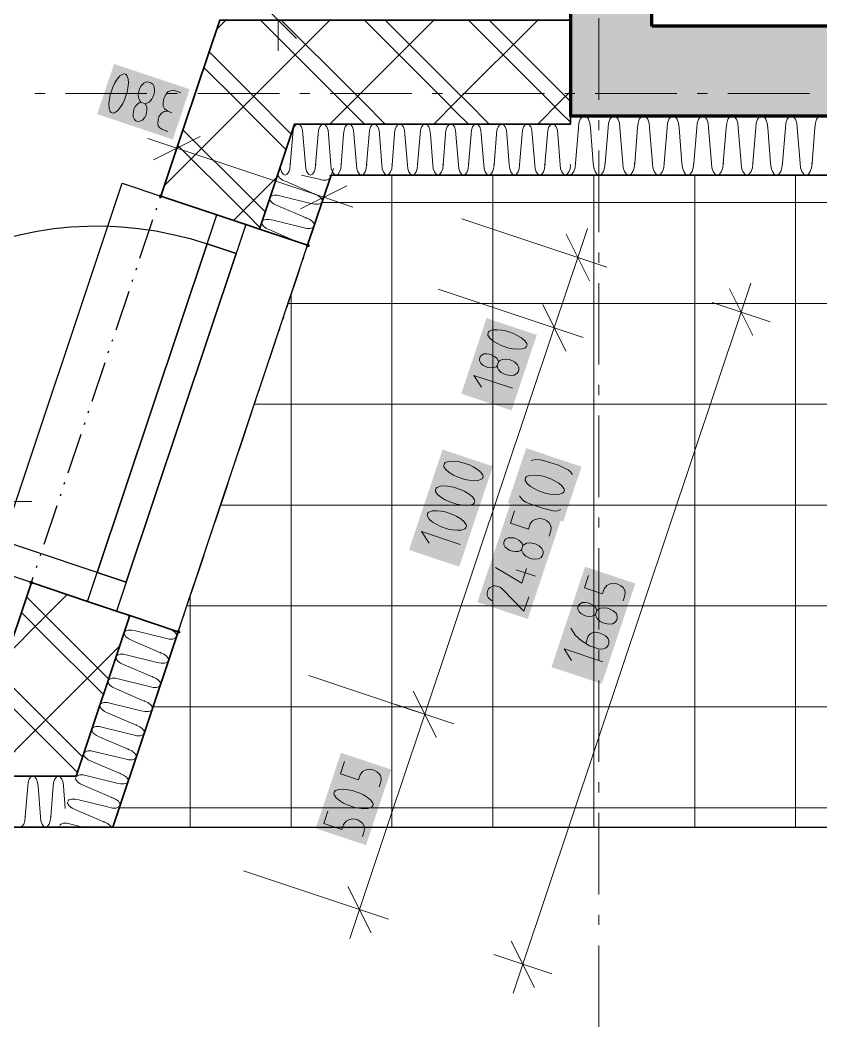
# Model space of a CAD drawing. Header units: millimetres. Extents: x 0 to 594, y 0 to 420.
# Drawn here: x 112.14 to 132.28, y 106.65 to 131.97 of the extents above; entities that cross this region are included whole.
import ezdxf

# ---------------------------------------------------------------- set-up
doc = ezdxf.new("R2010")
doc.units = ezdxf.units.MM
doc.header["$LTSCALE"] = 8
for name, color, linetype in [('PDF_Dvere', 7, 'Continuous'), ('PDF_Koty delkove', 7, 'Continuous'), ('PDF_Obecne 0.25', 7, 'Continuous'), ('PDF_Osy hlavni', 7, 'Continuous'), ('PDF_Srafy', 7, 'Continuous'), ('PDF_Steny obvodove nosne', 7, 'Continuous'), ('PDF_Steny sendvic', 7, 'Continuous'), ('PDF_Zatepleni', 7, 'Continuous')]:
    doc.layers.add(name, color=color, linetype=linetype)

msp = doc.modelspace()

# ---------------------------------------------------------------- linework, layer by layer
at = {"layer": 'PDF_Dvere', "lineweight": 25}
for points in [[(117.817, 126.827), (117.573, 126.098), (116.844, 126.342), (117.088, 127.071)], [(117.573, 126.098), (116.844, 126.342)], [(114.807, 117.836), (114.563, 117.107), (113.834, 117.351), (114.078, 118.08)], [(114.807, 117.836), (114.078, 118.08)]]:
    msp.add_lwpolyline(points, close=True, dxfattribs=at)
msp.add_lwpolyline([(114.078, 118.08), (105.817, 120.846, -0.414213), (116.844, 126.342)], format="xyb", dxfattribs=at)
for points in [[(116.844, 126.342), (114.078, 118.08), (116.844, 126.342)], [(117.573, 126.098), (114.807, 117.836), (117.573, 126.098)]]:
    msp.add_lwpolyline(points, dxfattribs=at)
at = {"layer": 'PDF_Koty delkove', "lineweight": 18}
for points in [[(119.089, 131.508), (118.167, 132.431)], [(118.628, 131.969), (118.628, 131.201)], [(116.184, 130.144), (116.003, 130.204), (115.927, 130.193), (115.858, 130.162), (115.806, 130.09), (115.771, 130.029), (115.749, 129.964), (115.735, 129.879), (115.739, 129.806), (115.775, 129.74), (115.855, 129.677)], [(115.327, 129.781), (115.331, 129.708), (115.322, 129.639), (115.3, 129.574), (115.266, 129.514), (115.218, 129.457), (115.15, 129.426), (115.106, 129.424), (115.054, 129.441), (115.02, 129.469), (114.985, 129.536), (114.981, 129.609), (114.989, 129.678), (115.011, 129.743), (115.046, 129.804), (115.093, 129.859), (115.148, 129.895), (115.179, 129.903)], [(115.284, 129.868), (115.304, 129.843), (115.327, 129.781)], [(115.859, 129.172), (115.703, 129.224), (115.656, 129.257), (115.616, 129.307), (115.605, 129.364), (115.612, 129.469), (115.634, 129.534), (115.692, 129.623), (115.766, 129.671), (115.855, 129.677), (115.958, 129.642)], [(116.327, 129.478), (116.083, 128.749), (115.839, 128.02)], [(116.083, 128.749), (115.354, 128.993)], [(116.666, 129.04), (115.499, 128.458)], [(119.776, 127.513), (116.083, 128.749)], [(120.02, 128.242), (119.776, 127.513), (119.532, 126.784)], [(120.36, 127.804), (119.192, 127.222)], [(119.776, 127.513), (120.505, 127.269)], [(126.408, 126.728), (126.164, 125.999), (123.248, 126.975)], [(126.455, 125.415), (125.873, 126.583)], [(126.893, 125.755), (126.164, 125.999), (125.435, 126.243)], [(120.674, 109.599), (121.542, 112.191), (121.707, 112.683), (122.319, 114.511), (125.572, 124.231), (126.164, 125.999)], [(130.273, 124.624), (130.517, 125.353)], [(125.572, 124.231), (122.656, 125.207)], [(129.982, 125.208), (130.564, 124.04)], [(129.544, 124.868), (130.273, 124.624), (131.002, 124.38)], [(130.273, 124.624), (124.783, 108.224)], [(125.863, 123.647), (125.281, 124.815)], [(130.273, 124.624), (130.273, 124.624)], [(126.301, 123.987), (125.572, 124.231), (124.843, 124.475)], [(124.255, 124.171), (124.133, 124.183), (124.022, 124.177), (123.94, 124.147), (123.916, 124.126), (123.898, 124.075), (123.905, 124.043), (123.953, 123.97), (124.037, 123.898), (124.142, 123.834), (124.234, 123.788), (124.428, 123.723), (124.53, 123.704), (124.652, 123.692), (124.763, 123.699), (124.845, 123.728), (124.87, 123.749), (124.888, 123.801), (124.88, 123.833), (124.832, 123.906), (124.748, 123.977), (124.643, 124.041), (124.55, 124.087)], [(124.55, 124.087), (124.356, 124.152), (124.255, 124.171)], [(124.134, 123.274), (124.109, 123.253), (124.047, 123.231), (123.974, 123.227), (123.905, 123.235), (123.84, 123.257), (123.78, 123.292), (123.724, 123.339), (123.692, 123.408), (123.69, 123.452), (123.707, 123.503), (123.736, 123.537), (123.802, 123.573), (123.875, 123.577), (123.944, 123.568), (124.009, 123.547), (124.07, 123.512), (124.125, 123.464), (124.161, 123.409), (124.169, 123.378)], [(124.523, 122.71), (123.551, 123.036), (123.74, 122.742)], [(124.993, 120.885), (125.033, 120.901), (125.112, 120.918), (125.216, 120.911), (125.351, 120.881), (125.675, 120.773), (125.833, 120.705), (125.926, 120.66), (125.982, 120.612), (126.029, 120.538)], [(122.94, 120.242), (122.817, 120.254), (122.707, 120.248), (122.625, 120.218), (122.6, 120.197), (122.583, 120.145), (122.59, 120.114), (122.638, 120.041), (122.722, 119.969), (122.827, 119.905), (122.919, 119.859), (123.113, 119.794), (123.215, 119.775), (123.337, 119.763), (123.447, 119.77), (123.53, 119.799), (123.555, 119.82), (123.572, 119.872), (123.565, 119.904), (123.517, 119.977), (123.433, 120.048), (123.328, 120.112), (123.235, 120.158)], [(123.235, 120.158), (123.04, 120.223), (122.94, 120.242)], [(111.671, 119.865), (112.44, 119.865)], [(125.734, 119.658), (125.652, 119.627), (125.579, 119.623), (125.477, 119.642), (125.31, 119.683), (124.987, 119.792), (124.861, 119.849), (124.773, 119.907), (124.721, 119.968), (124.698, 120.004)], [(124.573, 119.632), (124.469, 119.321), (124.922, 119.169), (124.965, 119.299), (125.029, 119.378), (125.095, 119.414), (125.192, 119.438), (125.261, 119.43), (125.326, 119.408), (125.387, 119.373), (125.442, 119.326), (125.478, 119.271), (125.494, 119.209), (125.484, 119.125), (125.441, 118.995)], [(123.207, 118.781), (122.235, 119.107), (122.425, 118.813)], [(124.748, 118.65), (124.723, 118.63), (124.662, 118.608), (124.589, 118.604), (124.519, 118.612), (124.454, 118.634), (124.394, 118.669), (124.338, 118.716), (124.307, 118.784), (124.304, 118.829), (124.321, 118.88), (124.35, 118.913), (124.416, 118.949), (124.49, 118.953), (124.558, 118.945), (124.623, 118.923), (124.684, 118.888), (124.74, 118.841), (124.775, 118.786), (124.783, 118.755)], [(124.878, 118.175), (124.756, 117.812), (124.096, 118.206)], [(125.103, 117.985), (124.617, 118.147)], [(126.435, 118.003), (126.331, 117.691), (126.784, 117.54), (126.827, 117.67), (126.891, 117.749), (126.957, 117.785), (127.055, 117.809), (127.123, 117.801), (127.188, 117.779), (127.249, 117.744), (127.305, 117.697), (127.34, 117.642), (127.356, 117.579), (127.346, 117.496), (127.303, 117.366)], [(126.61, 117.02), (126.585, 117), (126.523, 116.977), (126.45, 116.973), (126.381, 116.982), (126.316, 117.003), (126.256, 117.038), (126.2, 117.086), (126.168, 117.154), (126.166, 117.198), (126.183, 117.25), (126.212, 117.283), (126.278, 117.319), (126.351, 117.323), (126.42, 117.315), (126.485, 117.293), (126.546, 117.258), (126.601, 117.211), (126.637, 117.156), (126.645, 117.125)], [(126.98, 117.156), (126.915, 117.178), (126.83, 117.192), (126.736, 117.181), (126.67, 117.145), (126.645, 117.125), (126.61, 117.02), (126.618, 116.989), (126.649, 116.921), (126.717, 116.855), (126.793, 116.814), (126.858, 116.793), (126.943, 116.779), (127.038, 116.79), (127.104, 116.826), (127.138, 116.873), (127.155, 116.924)], [(127.155, 116.924), (127.156, 116.982), (127.125, 117.051), (127.056, 117.116), (126.98, 117.156)], [(126.367, 116.294), (126.427, 116.475), (126.461, 116.522), (126.507, 116.55), (126.548, 116.565), (126.604, 116.574), (126.674, 116.566), (126.803, 116.522), (126.864, 116.487), (126.904, 116.445), (126.927, 116.409), (126.947, 116.359), (126.946, 116.301), (126.929, 116.25), (126.895, 116.203), (126.849, 116.175), (126.809, 116.16), (126.751, 116.15), (126.682, 116.159), (126.455, 116.235), (126.246, 116.363), (126.11, 116.495), (125.992, 116.679)], [(126.79, 115.834), (125.818, 116.159), (126.007, 115.866)], [(122.319, 114.511), (121.978, 114.625), (119.403, 115.487)], [(122.61, 113.927), (122.028, 115.095)], [(123.048, 114.267), (122.319, 114.511), (121.59, 114.755)], [(120.299, 113.323), (120.195, 113.011), (120.648, 112.859), (120.692, 112.99), (120.755, 113.069), (120.821, 113.105), (120.919, 113.129), (120.987, 113.121), (121.053, 113.099), (121.113, 113.064), (121.169, 113.017), (121.204, 112.962), (121.22, 112.899), (121.211, 112.816), (121.167, 112.686)], [(120.682, 112.53), (120.487, 112.595), (120.387, 112.614), (120.264, 112.627), (120.154, 112.62), (120.072, 112.591), (120.047, 112.569), (120.03, 112.518), (120.037, 112.486), (120.085, 112.413), (120.169, 112.342), (120.274, 112.277), (120.366, 112.232), (120.56, 112.167), (120.662, 112.147), (120.784, 112.136), (120.894, 112.142)], [(120.894, 112.142), (120.977, 112.172), (121.002, 112.193), (121.019, 112.244), (121.012, 112.276), (120.964, 112.349), (120.88, 112.421), (120.774, 112.485), (120.682, 112.53)], [(119.882, 112.076), (119.778, 111.765), (120.231, 111.613), (120.274, 111.743), (120.338, 111.823), (120.404, 111.859), (120.502, 111.883), (120.57, 111.875), (120.635, 111.853), (120.696, 111.818), (120.752, 111.771), (120.787, 111.716), (120.803, 111.653), (120.794, 111.57), (120.75, 111.44)], [(120.43, 108.87), (120.674, 109.599), (117.758, 110.575)], [(120.965, 109.016), (120.383, 110.183)], [(121.403, 109.355), (120.674, 109.599), (119.945, 109.843)], [(124.492, 108.808), (125.074, 107.64)], [(124.054, 108.468), (124.783, 108.224), (125.512, 107.98)], [(124.783, 108.224), (124.539, 107.495)], [(124.783, 108.224), (124.783, 108.224)]]:
    msp.add_lwpolyline(points, dxfattribs=at)
for points in [[(114.47, 130.284), (114.405, 130.089), (114.386, 129.989), (114.374, 129.866), (114.38, 129.756), (114.41, 129.674), (114.431, 129.649), (114.482, 129.632), (114.514, 129.639), (114.587, 129.687), (114.659, 129.771), (114.723, 129.876), (114.769, 129.968), (114.834, 130.162), (114.853, 130.264), (114.865, 130.386), (114.858, 130.497), (114.829, 130.579), (114.808, 130.604), (114.756, 130.621), (114.724, 130.614), (114.651, 130.566), (114.58, 130.482), (114.516, 130.377)], [(115.148, 130.238), (115.126, 130.172), (115.112, 130.087), (115.123, 129.994), (115.159, 129.928), (115.179, 129.903), (115.284, 129.868), (115.315, 129.876), (115.383, 129.907), (115.449, 129.974), (115.49, 130.051), (115.511, 130.116), (115.525, 130.201), (115.514, 130.296), (115.478, 130.362), (115.431, 130.396), (115.38, 130.413), (115.322, 130.414), (115.253, 130.383), (115.188, 130.314)], [(124.504, 123.41), (124.439, 123.431), (124.354, 123.445), (124.26, 123.434), (124.194, 123.398), (124.169, 123.378), (124.134, 123.274), (124.142, 123.242), (124.173, 123.174), (124.241, 123.108), (124.317, 123.068), (124.382, 123.046), (124.467, 123.032), (124.562, 123.044), (124.628, 123.08), (124.662, 123.126), (124.679, 123.178), (124.68, 123.235), (124.649, 123.304), (124.58, 123.369)], [(123.443, 120.781), (123.249, 120.846), (123.148, 120.865), (123.026, 120.877), (122.916, 120.871), (122.833, 120.841), (122.809, 120.82), (122.792, 120.769), (122.798, 120.737), (122.846, 120.664), (122.931, 120.592), (123.035, 120.528), (123.127, 120.482), (123.322, 120.417), (123.423, 120.398), (123.546, 120.386), (123.656, 120.393), (123.738, 120.422), (123.764, 120.443), (123.781, 120.495), (123.773, 120.527), (123.725, 120.6), (123.641, 120.671), (123.536, 120.735)], [(125.488, 120.431), (125.294, 120.496), (125.193, 120.515), (125.071, 120.528), (124.961, 120.521), (124.878, 120.492), (124.854, 120.471), (124.837, 120.419), (124.843, 120.388), (124.891, 120.315), (124.975, 120.243), (125.08, 120.179), (125.172, 120.133), (125.367, 120.068), (125.468, 120.049), (125.591, 120.037), (125.701, 120.044), (125.783, 120.073), (125.809, 120.094), (125.826, 120.145), (125.818, 120.177), (125.77, 120.25), (125.686, 120.322), (125.581, 120.386)], [(123.026, 119.535), (122.832, 119.6), (122.731, 119.619), (122.609, 119.631), (122.499, 119.625), (122.416, 119.595), (122.392, 119.574), (122.375, 119.522), (122.381, 119.491), (122.429, 119.418), (122.513, 119.346), (122.618, 119.281), (122.71, 119.236), (122.904, 119.171), (123.006, 119.152), (123.129, 119.14), (123.239, 119.146), (123.321, 119.176), (123.347, 119.197), (123.364, 119.248), (123.356, 119.28), (123.308, 119.354), (123.224, 119.425), (123.119, 119.489)], [(125.118, 118.786), (125.053, 118.808), (124.968, 118.822), (124.874, 118.811), (124.808, 118.775), (124.783, 118.755), (124.748, 118.65), (124.756, 118.619), (124.787, 118.551), (124.855, 118.485), (124.931, 118.445), (124.996, 118.423), (125.081, 118.409), (125.176, 118.421), (125.242, 118.457), (125.276, 118.503), (125.293, 118.554), (125.294, 118.612), (125.263, 118.68), (125.194, 118.746)]]:
    msp.add_lwpolyline(points, close=True, dxfattribs=at)
msp.add_lwpolyline([(124.929, 117.466), (124.807, 117.103), (124.272, 117.657), (124.215, 117.705), (124.118, 117.737, 0.983237), (124.029, 117.363)], format="xyb", dxfattribs=at)
at = {"layer": 'PDF_Koty delkove', "color": 7, "lineweight": 18, "true_color": 0xffffff, "transparency": 33554559}
for points in [[(116.405, 130.232), (114.504, 130.868), (115.982, 128.968), (114.081, 129.605)], [(124.498, 122.152), (125.134, 124.053), (123.234, 122.575), (123.871, 124.476)], [(123.183, 118.223), (124.028, 120.747), (121.919, 118.646), (122.764, 121.17)], [(125.797, 119.359), (126.259, 120.739), (124.403, 119.825), (124.865, 121.205)], [(124.904, 116.908), (125.748, 119.429), (123.641, 117.331), (124.485, 119.852)], [(126.765, 115.276), (127.61, 117.8), (125.502, 115.699), (126.347, 118.223)], [(120.838, 111.219), (121.474, 113.12), (119.575, 111.641), (120.211, 113.543)]]:
    msp.add_solid(points, dxfattribs=at)
at = {"layer": 'PDF_Obecne 0.25', "lineweight": 25}
for points in [[(112.425, 117.823), (111.453, 118.148), (114.707, 127.868), (115.679, 127.543)], [(114.327, 111.675), (140.381, 111.675), (140.381, 128.074)], [(116.119, 116.586), (119.372, 126.306)]]:
    msp.add_lwpolyline(points, dxfattribs=at)
at = {"layer": 'PDF_Osy hlavni', "lineweight": 18}
for points in [[(126.697, 129.968), (126.697, 132.018)], [(112.768, 130.124), (112.512, 130.124)], [(115.33, 130.124), (113.28, 130.124)], [(116.099, 130.124), (115.843, 130.124)], [(118.662, 130.124), (116.612, 130.124)], [(119.43, 130.124), (119.174, 130.124)], [(121.993, 130.124), (119.943, 130.124)], [(122.762, 130.124), (122.505, 130.124)], [(125.324, 130.124), (123.274, 130.124)], [(126.093, 130.124), (125.837, 130.124)], [(128.655, 130.124), (126.605, 130.124)], [(129.424, 130.124), (129.168, 130.124)], [(131.987, 130.124), (129.937, 130.124)], [(126.697, 129.2), (126.697, 129.456)], [(126.697, 126.637), (126.697, 128.687)], [(126.697, 125.868), (126.697, 126.125)], [(126.697, 123.306), (126.697, 125.356)], [(126.697, 122.537), (126.697, 122.793)], [(126.697, 119.975), (126.697, 122.025)], [(126.697, 119.206), (126.697, 119.462)], [(126.697, 116.643), (126.697, 118.693)], [(126.697, 115.875), (126.697, 116.131)], [(126.697, 113.312), (126.697, 115.362)], [(126.697, 112.543), (126.697, 112.8)], [(126.697, 109.981), (126.697, 112.031)], [(126.697, 109.212), (126.697, 109.468)], [(126.697, 106.65), (126.697, 108.7)]]:
    msp.add_lwpolyline(points, dxfattribs=at)
at = {"layer": 'PDF_Srafy', "lineweight": 9}
for points in [[(139.249, 128.075), (139.249, 124.846), (134.176, 124.846), (129.103, 124.846), (124.029, 124.846), (118.956, 124.846), (118.883, 124.846)], [(136.713, 128.075), (136.713, 127.383), (131.639, 127.383), (126.566, 127.383), (121.492, 127.383), (119.732, 127.383)], [(121.492, 128.075), (121.492, 127.383), (121.492, 122.309), (121.492, 117.236), (121.492, 112.162), (121.492, 111.675)], [(124.029, 128.075), (124.029, 124.846), (124.029, 119.773), (124.029, 114.699), (124.029, 111.675)], [(126.566, 128.075), (126.566, 127.383)], [(129.103, 128.075), (129.103, 124.846)], [(131.639, 128.075), (131.639, 127.383), (131.639, 122.309)], [(136.713, 127.383), (136.713, 122.309), (131.639, 122.309), (126.566, 122.309), (121.492, 122.309), (118.034, 122.309)], [(126.566, 127.383), (126.566, 122.309), (126.566, 117.236), (126.566, 112.162), (126.566, 111.675)], [(139.249, 124.846), (139.249, 119.773), (134.176, 119.773), (129.103, 119.773), (124.029, 119.773), (118.956, 119.773), (117.185, 119.773)], [(118.956, 125.062), (118.956, 124.846), (118.956, 119.773), (118.956, 114.699), (118.956, 111.675)], [(129.103, 124.846), (129.103, 119.773), (129.103, 114.699), (129.103, 111.675)], [(131.639, 122.309), (131.639, 117.236), (131.639, 112.162), (131.639, 111.675)], [(116.419, 117.484), (116.419, 117.236), (116.419, 112.162), (116.419, 111.675)], [(140.381, 117.236), (136.713, 117.236), (131.639, 117.236), (126.566, 117.236), (121.492, 117.236), (116.419, 117.236), (116.336, 117.236)], [(140.381, 114.699), (139.249, 114.699), (134.176, 114.699), (129.103, 114.699), (124.029, 114.699), (118.956, 114.699), (115.487, 114.699)], [(140.381, 112.162), (136.713, 112.162), (131.639, 112.162), (126.566, 112.162), (121.492, 112.162), (116.419, 112.162), (114.638, 112.162)]]:
    msp.add_lwpolyline(points, dxfattribs=at)
at = {"layer": 'PDF_Steny obvodove nosne', "lineweight": 70}
for points in [[(101.38, 172.2), (101.38, 170.15), (103.173, 170.15), (109.938, 170.15), (112.398, 170.15), (125.979, 170.15), (125.979, 163.437), (125.979, 160.823), (125.979, 131.969), (125.979, 129.561), (128.029, 129.561)], [(128.029, 131.816), (128.029, 172.2), (125.979, 172.2), (103.43, 172.2)], [(143.199, 131.816), (128.081, 131.816), (128.029, 131.816)], [(128.029, 129.561), (143.199, 129.561)]]:
    msp.add_lwpolyline(points, dxfattribs=at)
at = {"layer": 'PDF_Steny obvodove nosne', "color": 9, "lineweight": 9, "true_color": 0xc0c0c0, "transparency": 33554559}
for points in [[(125.979, 172.2), (125.979, 129.561), (128.029, 172.2), (128.029, 129.561)], [(143.199, 131.816), (128.029, 131.816), (143.199, 129.561), (128.029, 129.561)]]:
    msp.add_solid(points, dxfattribs=at)
at = {"layer": 'PDF_Steny sendvic', "lineweight": 35}
for points in [[(119.042, 129.356), (125.979, 129.356), (125.979, 129.561), (125.979, 131.969), (125.928, 131.969), (117.16, 131.969), (116.285, 129.356)], [(116.285, 129.356), (115.679, 127.543)], [(118.157, 126.713), (118.613, 128.074), (119.042, 129.356)], [(125.979, 129.356), (119.042, 129.356), (118.613, 128.074)], [(118.613, 128.074), (118.157, 126.713)], [(118.157, 126.713), (119.372, 126.306), (119.964, 128.074)], [(119.964, 128.074), (125.979, 128.074)], [(118.157, 126.713), (117.817, 126.827), (117.088, 127.071), (115.679, 127.543)], [(113.552, 112.956), (110.796, 112.956), (82.161, 112.956), (82.161, 115.57), (82.161, 117.825), (82.52, 117.825), (83.289, 117.825), (84.775, 117.825)], [(112.425, 117.823), (111.671, 115.57)], [(112.425, 117.823), (113.834, 117.351), (114.563, 117.107), (114.904, 116.993)], [(110.796, 112.956), (110.865, 112.956), (113.552, 112.956), (114.904, 116.993)], [(114.904, 116.993), (113.552, 112.956)], [(114.904, 116.993), (116.119, 116.586)], [(113.123, 111.675), (113.192, 111.675), (114.474, 111.675), (116.119, 116.586)], [(80.88, 112.956), (80.88, 111.675), (113.123, 111.675)]]:
    msp.add_lwpolyline(points, dxfattribs=at)
at = {"layer": 'PDF_Steny sendvic', "lineweight": 9}
for points in [[(117.081, 131.732), (117.318, 131.969)], [(117.318, 129.356), (117.882, 129.919), (119.932, 131.969)], [(120.798, 129.356), (120.496, 129.658), (120.234, 129.919), (118.184, 131.969)], [(121.321, 129.356), (120.757, 129.919), (120.496, 130.181), (118.707, 131.969)], [(119.932, 129.356), (120.496, 129.919), (122.546, 131.969)], [(123.412, 129.356), (123.109, 129.658), (122.848, 129.919), (120.798, 131.969)], [(123.935, 129.356), (123.371, 129.919), (123.109, 130.181), (121.321, 131.969)], [(122.546, 129.356), (123.109, 129.919), (125.159, 131.969)], [(125.979, 129.402), (125.723, 129.658), (125.462, 129.919), (123.412, 131.969)], [(125.979, 129.925), (125.723, 130.181), (123.935, 131.969)], [(118.707, 129.356), (118.143, 129.919), (117.882, 130.181), (116.893, 131.17)], [(118.184, 129.356), (117.882, 129.658), (117.621, 129.919), (116.762, 130.778)], [(125.159, 129.356), (125.723, 129.919), (125.979, 130.176)], [(115.766, 127.803), (117.318, 129.356)], [(117.882, 127.567), (116.237, 129.212)], [(118.827, 128.713), (118.184, 129.356)], [(118.958, 129.105), (118.707, 129.356)], [(119.111, 129.356), (119.076, 129.337), (119.034, 129.282), (119.006, 129.198), (118.996, 129.099)], [(119.254, 129.099), (119.244, 129.198), (119.216, 129.282), (119.174, 129.337), (119.138, 129.356)], [(119.752, 129.356), (119.716, 129.337), (119.674, 129.282), (119.646, 129.198), (119.637, 129.099)], [(119.894, 129.099), (119.884, 129.198), (119.856, 129.282), (119.815, 129.337), (119.779, 129.356)], [(120.393, 129.356), (120.357, 129.337), (120.315, 129.282), (120.287, 129.198), (120.277, 129.099)], [(120.535, 129.099), (120.525, 129.198), (120.497, 129.282), (120.455, 129.337), (120.419, 129.356)], [(121.033, 129.356), (120.997, 129.337), (120.956, 129.282), (120.928, 129.198), (120.918, 129.099)], [(121.175, 129.099), (121.166, 129.198), (121.138, 129.282), (121.096, 129.337), (121.06, 129.356)], [(121.674, 129.356), (121.638, 129.337), (121.596, 129.282), (121.568, 129.198), (121.559, 129.099)], [(121.816, 129.099), (121.806, 129.198), (121.778, 129.282), (121.737, 129.337), (121.701, 129.356)], [(122.314, 129.356), (122.279, 129.337), (122.237, 129.282), (122.209, 129.198), (122.199, 129.099)], [(122.457, 129.099), (122.447, 129.198), (122.419, 129.282), (122.377, 129.337), (122.341, 129.356)], [(122.955, 129.356), (122.919, 129.337), (122.877, 129.282), (122.85, 129.198), (122.84, 129.099)], [(123.097, 129.099), (123.087, 129.198), (123.06, 129.282), (123.018, 129.337), (122.982, 129.356)], [(123.596, 129.356), (123.56, 129.337), (123.518, 129.282), (123.49, 129.198), (123.48, 129.099)], [(123.738, 129.099), (123.728, 129.198), (123.7, 129.282), (123.658, 129.337), (123.623, 129.356)], [(124.236, 129.356), (124.201, 129.337), (124.159, 129.282), (124.131, 129.198), (124.121, 129.099)], [(124.379, 129.099), (124.369, 129.198), (124.341, 129.282), (124.299, 129.337), (124.263, 129.356)], [(124.877, 129.356), (124.841, 129.337), (124.799, 129.282), (124.771, 129.198), (124.762, 129.099)], [(125.019, 129.099), (125.009, 129.198), (124.981, 129.282), (124.94, 129.337), (124.904, 129.356)], [(125.518, 129.356), (125.482, 129.337), (125.44, 129.282), (125.412, 129.198), (125.402, 129.099)], [(125.723, 128.331), (125.66, 129.099), (125.65, 129.198), (125.622, 129.282), (125.58, 129.337), (125.544, 129.356)], [(118.996, 129.099), (118.933, 128.331)], [(118.996, 129.099), (118.996, 129.099)], [(119.317, 128.331), (119.254, 129.099)], [(119.637, 129.099), (119.573, 128.331)], [(119.637, 129.099), (119.637, 129.099)], [(119.958, 128.331), (119.894, 129.099)], [(120.277, 129.099), (120.214, 128.331)], [(120.277, 129.099), (120.277, 129.099)], [(120.598, 128.331), (120.535, 129.099)], [(120.918, 129.099), (120.854, 128.331)], [(120.918, 129.099), (120.918, 129.099)], [(121.239, 128.331), (121.175, 129.099)], [(121.559, 129.099), (121.495, 128.331)], [(121.559, 129.099), (121.559, 129.099)], [(121.879, 128.331), (121.816, 129.099)], [(122.199, 129.099), (122.136, 128.331)], [(122.199, 129.099), (122.199, 129.099)], [(122.52, 128.331), (122.457, 129.099)], [(122.84, 129.099), (122.776, 128.331)], [(122.84, 129.099), (122.84, 129.099)], [(123.161, 128.331), (123.097, 129.099)], [(123.48, 129.099), (123.417, 128.331)], [(123.48, 129.099), (123.48, 129.099)], [(123.801, 128.331), (123.738, 129.099)], [(124.121, 129.099), (124.058, 128.331), (124.048, 128.233), (124.02, 128.15), (123.978, 128.094), (123.929, 128.074)], [(124.121, 129.099), (124.121, 129.099)], [(124.442, 128.331), (124.379, 129.099)], [(124.762, 129.099), (124.698, 128.331), (124.688, 128.233), (124.661, 128.15), (124.619, 128.094), (124.57, 128.074)], [(124.762, 129.099), (124.762, 129.099)], [(125.083, 128.331), (125.019, 129.099)], [(125.402, 129.099), (125.339, 128.331), (125.329, 128.233), (125.301, 128.15), (125.26, 128.094), (125.211, 128.074)], [(125.402, 129.099), (125.402, 129.099)], [(117.621, 127.306), (116.106, 128.82)], [(118.681, 128.279), (118.686, 128.233), (118.714, 128.15), (118.755, 128.094), (118.804, 128.074)], [(118.804, 128.074), (118.854, 128.094), (118.895, 128.15), (118.923, 128.233), (118.933, 128.331)], [(119.317, 128.331), (119.327, 128.233), (119.355, 128.15), (119.396, 128.094), (119.445, 128.074)], [(119.445, 128.074), (119.494, 128.094), (119.536, 128.15), (119.563, 128.233), (119.573, 128.331)], [(119.958, 128.331), (119.967, 128.233), (119.995, 128.15), (120.037, 128.094), (120.086, 128.074)], [(120.086, 128.074), (120.135, 128.094), (120.176, 128.15), (120.204, 128.233), (120.214, 128.331)], [(120.598, 128.331), (120.608, 128.233), (120.636, 128.15), (120.677, 128.094), (120.726, 128.074)], [(120.726, 128.074), (120.775, 128.094), (120.817, 128.15), (120.845, 128.233), (120.854, 128.331)], [(121.239, 128.331), (121.249, 128.233), (121.276, 128.15), (121.318, 128.094), (121.367, 128.074)], [(121.367, 128.074), (121.416, 128.094), (121.458, 128.15), (121.485, 128.233), (121.495, 128.331)], [(121.879, 128.331), (121.889, 128.233), (121.917, 128.15), (121.959, 128.094), (122.008, 128.074)], [(122.008, 128.074), (122.057, 128.094), (122.098, 128.15), (122.126, 128.233), (122.136, 128.331)], [(122.52, 128.331), (122.53, 128.233), (122.558, 128.15), (122.599, 128.094), (122.648, 128.074)], [(122.648, 128.074), (122.697, 128.094), (122.739, 128.15), (122.767, 128.233), (122.776, 128.331)], [(123.161, 128.331), (123.17, 128.233), (123.198, 128.15), (123.24, 128.094), (123.289, 128.074)], [(123.338, 128.094), (123.379, 128.15), (123.407, 128.233), (123.417, 128.331)], [(123.801, 128.331), (123.811, 128.233), (123.839, 128.15), (123.88, 128.094), (123.929, 128.074)], [(124.442, 128.331), (124.452, 128.233), (124.479, 128.15), (124.521, 128.094), (124.57, 128.074)], [(125.083, 128.331), (125.092, 128.233), (125.12, 128.15), (125.162, 128.094), (125.211, 128.074)], [(125.723, 128.331), (125.733, 128.233), (125.761, 128.15), (125.802, 128.094), (125.851, 128.074)], [(125.851, 128.074), (125.9, 128.094), (125.942, 128.15), (125.97, 128.233), (125.979, 128.331)], [(117.507, 126.931), (117.882, 127.306), (118.594, 128.018)], [(118.625, 128.074), (118.627, 128.057), (118.667, 128), (118.737, 127.947), (118.828, 127.907)], [(118.828, 127.907), (119.536, 127.602), (119.626, 127.562), (119.696, 127.509), (119.736, 127.452), (119.739, 127.401)], [(118.828, 127.907), (118.828, 127.907)], [(119.658, 127.967), (119.22, 128.074)], [(119.658, 127.967), (119.755, 127.945), (119.842, 127.945), (119.908, 127.967), (119.941, 128.006)], [(119.942, 128.009), (119.939, 128.06), (119.929, 128.074)], [(123.289, 128.074), (123.338, 128.094)], [(118.523, 127.805), (118.524, 127.806)], [(118.524, 127.806), (118.524, 127.808)], [(118.143, 127.306), (117.882, 127.567)], [(118.418, 127.49), (118.424, 127.45), (118.463, 127.393), (118.534, 127.34), (118.624, 127.299)], [(118.706, 127.543), (118.609, 127.565), (118.521, 127.565), (118.455, 127.543), (118.426, 127.515)], [(119.455, 127.359), (118.706, 127.543)], [(119.455, 127.359), (119.551, 127.337), (119.639, 127.337), (119.705, 127.359), (119.738, 127.398)], [(117.882, 127.044), (117.621, 127.306)], [(118.302, 127.147), (118.143, 127.306)], [(118.319, 127.198), (118.32, 127.199)], [(118.32, 127.199), (118.32, 127.2)], [(118.624, 127.299), (119.333, 126.995), (119.423, 126.955), (119.493, 126.902), (119.532, 126.845), (119.535, 126.794)], [(118.624, 127.299), (118.624, 127.299)], [(118.171, 126.755), (117.882, 127.044)], [(118.215, 126.882), (118.22, 126.843), (118.26, 126.785), (118.33, 126.732), (118.421, 126.692)], [(118.503, 126.936), (118.406, 126.958), (118.318, 126.958), (118.252, 126.936), (118.223, 126.908)], [(119.252, 126.752), (118.503, 126.936)], [(118.421, 126.692), (119.129, 126.388)], [(118.421, 126.692), (118.421, 126.692)], [(119.252, 126.752), (119.348, 126.73), (119.435, 126.73), (119.501, 126.752), (119.534, 126.791)], [(111.821, 116.017), (112.655, 116.851), (113.325, 117.521)], [(112.916, 116.851), (112.655, 117.112), (112.304, 117.462)], [(112.393, 116.851), (112.173, 117.071)], [(114.894, 116.964), (114.845, 117.013)], [(112.655, 116.589), (112.393, 116.851)], [(114.369, 115.397), (112.916, 116.851)], [(114.238, 115.006), (112.655, 116.589)], [(114.757, 116.555), (114.763, 116.515), (114.803, 116.458), (114.873, 116.405), (114.963, 116.364)], [(115.045, 116.609), (114.949, 116.631), (114.861, 116.631), (114.794, 116.609), (114.766, 116.581)], [(115.794, 116.425), (115.045, 116.609)], [(115.875, 116.668), (115.876, 116.668)], [(116.075, 116.518), (116.036, 116.575), (115.966, 116.627), (115.876, 116.668)], [(116.078, 116.465), (116.075, 116.518)], [(111.373, 112.956), (112.655, 114.237), (114.649, 116.231)], [(114.963, 116.364), (115.672, 116.06)], [(114.963, 116.364), (114.963, 116.364)], [(115.794, 116.425), (115.89, 116.403), (115.978, 116.403), (116.044, 116.425), (116.078, 116.465)], [(114.842, 116.001), (114.745, 116.023), (114.657, 116.023), (114.591, 116.001), (114.562, 115.973)], [(115.591, 115.817), (114.842, 116.001)], [(115.875, 115.857), (115.872, 115.91), (115.832, 115.967), (115.762, 116.02), (115.672, 116.06)], [(114.554, 115.948), (114.56, 115.908), (114.599, 115.851), (114.67, 115.798), (114.76, 115.757)], [(114.76, 115.757), (115.469, 115.453)], [(114.76, 115.757), (114.76, 115.757)], [(115.591, 115.817), (115.687, 115.795), (115.775, 115.795), (115.84, 115.817), (115.875, 115.857)], [(112.916, 114.237), (112.655, 114.498), (111.649, 115.504)], [(114.35, 115.34), (114.356, 115.3), (114.396, 115.243), (114.466, 115.19), (114.557, 115.15)], [(114.638, 115.394), (114.542, 115.416), (114.454, 115.416), (114.388, 115.394), (114.359, 115.366)], [(115.387, 115.21), (114.638, 115.394)], [(115.387, 115.21), (115.484, 115.188), (115.571, 115.188), (115.637, 115.21), (115.671, 115.25)], [(115.671, 115.25), (115.668, 115.303), (115.629, 115.36), (115.559, 115.412), (115.469, 115.453)], [(112.393, 114.237), (111.518, 115.112)], [(114.557, 115.15), (115.265, 114.845)], [(114.557, 115.15), (114.557, 115.15)], [(114.147, 114.733), (114.153, 114.693), (114.193, 114.636), (114.263, 114.583), (114.353, 114.542)], [(114.435, 114.786), (114.338, 114.808), (114.25, 114.808), (114.184, 114.786), (114.156, 114.758), (114.156, 114.758)], [(115.184, 114.602), (114.435, 114.786)], [(115.468, 114.642), (115.465, 114.695), (115.425, 114.752), (115.355, 114.805), (115.265, 114.845)], [(114.353, 114.542), (115.062, 114.238)], [(114.353, 114.542), (114.353, 114.542)], [(115.184, 114.602), (115.28, 114.58), (115.368, 114.58), (115.434, 114.602), (115.468, 114.642)], [(112.655, 113.976), (112.393, 114.237)], [(113.714, 113.439), (112.916, 114.237)], [(114.232, 114.179), (114.135, 114.201), (114.047, 114.201), (113.981, 114.179), (113.952, 114.151)], [(115.264, 114.035), (115.261, 114.088), (115.222, 114.145), (115.152, 114.197), (115.062, 114.238)], [(115.362, 114.326), (115.362, 114.326)], [(115.371, 114.351), (115.371, 114.351)], [(113.583, 113.047), (112.655, 113.976)], [(113.944, 114.125), (113.95, 114.085), (113.989, 114.028), (114.06, 113.975), (114.15, 113.935)], [(114.981, 113.995), (114.232, 114.179)], [(114.981, 113.995), (115.077, 113.973), (115.164, 113.973), (115.23, 113.995), (115.264, 114.035)], [(114.15, 113.935), (114.859, 113.63)], [(114.15, 113.935), (114.15, 113.935)], [(115.159, 113.718), (115.159, 113.718)], [(115.167, 113.744), (115.167, 113.744)], [(113.74, 113.518), (113.746, 113.478), (113.786, 113.421), (113.856, 113.368), (113.947, 113.327)], [(114.028, 113.571), (113.932, 113.593), (113.844, 113.593), (113.777, 113.571), (113.749, 113.543)], [(114.777, 113.387), (114.028, 113.571)], [(115.061, 113.428), (115.058, 113.48), (115.019, 113.537), (114.949, 113.59), (114.859, 113.63)], [(113.947, 113.327), (114.655, 113.023)], [(113.947, 113.327), (113.947, 113.327)], [(114.777, 113.387), (114.873, 113.365), (114.961, 113.365), (115.027, 113.387), (115.061, 113.428)], [(112.45, 112.956), (112.414, 112.938), (112.372, 112.882), (112.344, 112.798), (112.334, 112.7)], [(112.592, 112.7), (112.582, 112.798), (112.554, 112.882), (112.512, 112.938), (112.477, 112.956)], [(113.09, 112.956), (113.055, 112.938), (113.013, 112.882), (112.985, 112.798), (112.975, 112.7)], [(113.233, 112.7), (113.223, 112.798), (113.195, 112.882), (113.153, 112.938), (113.117, 112.956)], [(113.825, 112.964), (113.728, 112.986), (113.64, 112.986), (113.574, 112.964), (113.546, 112.936)], [(114.574, 112.78), (113.825, 112.964)], [(114.858, 112.82), (114.855, 112.873), (114.815, 112.93), (114.745, 112.983), (114.655, 113.023)], [(114.955, 113.111), (114.955, 113.111)], [(114.964, 113.137), (114.964, 113.136)], [(112.334, 112.7), (112.271, 111.931)], [(112.334, 112.7), (112.334, 112.7)], [(112.655, 111.931), (112.592, 112.7)], [(112.975, 112.7), (112.912, 111.931)], [(112.975, 112.7), (112.975, 112.7)], [(113.279, 112.139), (113.233, 112.7)], [(113.537, 112.91), (113.543, 112.871), (113.582, 112.813), (113.653, 112.76), (113.743, 112.72)], [(113.743, 112.72), (114.452, 112.415)], [(113.743, 112.72), (113.743, 112.72)], [(114.574, 112.78), (114.67, 112.758), (114.758, 112.758), (114.824, 112.78), (114.858, 112.82)], [(114.752, 112.503), (114.752, 112.503)], [(114.761, 112.529), (114.76, 112.529)], [(113.334, 112.302), (113.339, 112.263), (113.379, 112.206), (113.449, 112.153), (113.54, 112.112)], [(113.622, 112.356), (113.525, 112.378), (113.437, 112.378), (113.371, 112.356), (113.342, 112.329)], [(114.371, 112.172), (113.622, 112.356)], [(114.371, 112.172), (114.467, 112.151), (114.554, 112.15), (114.62, 112.172), (114.654, 112.213)], [(114.654, 112.213), (114.651, 112.265), (114.612, 112.322), (114.542, 112.375), (114.452, 112.415)], [(112.143, 111.675), (112.192, 111.694), (112.233, 111.75), (112.261, 111.833), (112.271, 111.931)], [(112.655, 111.931), (112.665, 111.833), (112.693, 111.75), (112.734, 111.694), (112.784, 111.675)], [(112.784, 111.675), (112.833, 111.694), (112.874, 111.75), (112.902, 111.833), (112.912, 111.931)], [(113.54, 112.112), (114.249, 111.808)], [(113.54, 112.112), (113.54, 112.112)], [(114.557, 111.922), (114.557, 111.922)], [(113.13, 111.695), (113.133, 111.675)], [(113.418, 111.749), (113.322, 111.771), (113.233, 111.771), (113.167, 111.749), (113.139, 111.721)], [(113.721, 111.675), (113.418, 111.749)], [(114.436, 111.675), (114.408, 111.715), (114.338, 111.768), (114.249, 111.808)], [(114.548, 111.896), (114.548, 111.896)]]:
    msp.add_lwpolyline(points, dxfattribs=at)
at = {"layer": 'PDF_Steny sendvic', "lineweight": 25}
for points in [[(115.661, 127.489), (115.677, 127.538)], [(115.563, 127.197), (115.579, 127.246)], [(115.156, 125.982), (115.482, 126.954)], [(119.354, 126.253), (119.37, 126.301)], [(119.257, 125.961), (119.273, 126.01)], [(115.059, 125.691), (115.075, 125.739)], [(118.85, 124.746), (119.175, 125.718)], [(114.961, 125.399), (114.977, 125.448)], [(114.554, 124.184), (114.88, 125.156)], [(118.752, 124.454), (118.769, 124.503)], [(118.655, 124.163), (118.671, 124.211)], [(114.457, 123.893), (114.473, 123.941)], [(118.248, 122.948), (118.573, 123.92)], [(114.359, 123.601), (114.376, 123.65)], [(113.953, 122.386), (114.278, 123.358)], [(118.15, 122.656), (118.167, 122.705)], [(118.053, 122.365), (118.069, 122.413)], [(113.855, 122.094), (113.871, 122.143)], [(117.646, 121.15), (117.971, 122.122)], [(113.757, 121.803), (113.774, 121.851)], [(113.351, 120.588), (113.676, 121.56)], [(117.548, 120.858), (117.565, 120.907)], [(117.451, 120.567), (117.467, 120.615)], [(113.253, 120.296), (113.269, 120.345)], [(117.044, 119.352), (117.37, 120.324)], [(113.155, 120.005), (113.172, 120.053)], [(112.749, 118.79), (113.074, 119.762)], [(116.947, 119.06), (116.963, 119.109)], [(116.849, 118.768), (116.865, 118.817)], [(112.651, 118.498), (112.667, 118.547)], [(116.442, 117.553), (116.768, 118.525)], [(112.554, 118.207), (112.57, 118.255)], [(112.425, 117.823), (112.472, 117.964)], [(116.345, 117.262), (116.361, 117.31)], [(116.247, 116.97), (116.263, 117.019)], [(116.119, 116.586), (116.166, 116.727)]]:
    msp.add_lwpolyline(points, dxfattribs=at)
at = {"layer": 'PDF_Steny sendvic', "lineweight": 9, "transparency": 33554559}
for points in [[(117.882, 129.896), (117.859, 129.919), (117.905, 129.919), (117.882, 129.943)], [(120.496, 129.896), (120.473, 129.919), (120.519, 129.919), (120.496, 129.943)], [(123.109, 129.896), (123.086, 129.919), (123.133, 129.919), (123.109, 129.943)], [(125.723, 129.896), (125.7, 129.919), (125.746, 129.919), (125.723, 129.943)], [(118.933, 128.308), (118.91, 128.331), (118.956, 128.331), (118.933, 128.354)], [(119.573, 128.308), (119.55, 128.331), (119.596, 128.331), (119.573, 128.354)], [(120.214, 128.308), (120.191, 128.331), (120.237, 128.331), (120.214, 128.354)], [(120.854, 128.308), (120.831, 128.331), (120.878, 128.331), (120.854, 128.354)], [(121.495, 128.308), (121.472, 128.331), (121.518, 128.331), (121.495, 128.354)], [(122.136, 128.308), (122.113, 128.331), (122.159, 128.331), (122.136, 128.354)], [(122.776, 128.308), (122.753, 128.331), (122.799, 128.331), (122.776, 128.354)], [(123.417, 128.308), (123.394, 128.331), (123.44, 128.331), (123.417, 128.354)], [(124.058, 128.308), (124.034, 128.331), (124.081, 128.331), (124.058, 128.354)], [(124.698, 128.308), (124.675, 128.331), (124.721, 128.331), (124.698, 128.354)], [(125.339, 128.308), (125.316, 128.331), (125.362, 128.331), (125.339, 128.354)], [(125.979, 128.308), (125.956, 128.331), (125.979, 128.354)], [(119.536, 127.579), (119.513, 127.602), (119.559, 127.602), (119.536, 127.625)], [(117.882, 127.283), (117.859, 127.306), (117.905, 127.306), (117.882, 127.329)], [(119.333, 126.972), (119.31, 126.995), (119.356, 126.995), (119.333, 127.018)], [(112.655, 116.828), (112.631, 116.851), (112.678, 116.851), (112.655, 116.874)], [(115.876, 116.645), (115.853, 116.668), (115.893, 116.662), (115.858, 116.674)], [(115.672, 116.037), (115.649, 116.06), (115.695, 116.06), (115.672, 116.083)], [(115.469, 115.43), (115.446, 115.453), (115.492, 115.453), (115.469, 115.476)], [(115.265, 114.822), (115.242, 114.845), (115.289, 114.845), (115.265, 114.868)], [(112.655, 114.214), (112.631, 114.237), (112.678, 114.237), (112.655, 114.26)], [(115.062, 114.215), (115.039, 114.238), (115.085, 114.238), (115.062, 114.261)], [(114.859, 113.607), (114.836, 113.63), (114.882, 113.63), (114.859, 113.653)], [(114.655, 113), (114.632, 113.023), (114.678, 113.023), (114.655, 113.046)], [(114.452, 112.392), (114.429, 112.415), (114.475, 112.415), (114.452, 112.438)], [(112.271, 111.908), (112.248, 111.931), (112.294, 111.931), (112.271, 111.954)], [(112.912, 111.908), (112.889, 111.931), (112.935, 111.931), (112.912, 111.954)], [(114.249, 111.785), (114.226, 111.808), (114.272, 111.808), (114.249, 111.831)]]:
    msp.add_solid(points, dxfattribs=at)
at = {"layer": 'PDF_Steny sendvic', "lineweight": 25, "transparency": 33554559}
for points in [[(115.658, 127.482), (115.618, 127.563), (115.739, 127.522), (115.699, 127.603)], [(119.352, 126.246), (119.311, 126.327), (119.433, 126.286), (119.392, 126.367)], [(112.405, 117.762), (112.364, 117.843), (112.486, 117.802), (112.445, 117.884)], [(116.098, 116.526), (116.058, 116.607), (116.179, 116.566), (116.139, 116.647)]]:
    msp.add_solid(points, dxfattribs=at)
at = {"layer": 'PDF_Zatepleni', "lineweight": 35}
msp.add_lwpolyline([(125.979, 129.356), (125.979, 129.561), (128.029, 129.561), (128.081, 129.561), (143.199, 129.561), (143.199, 128.074), (125.979, 128.074)], dxfattribs=at)
at = {"layer": 'PDF_Zatepleni', "lineweight": 9}
for points in [[(126.315, 129.561), (126.273, 129.539), (126.225, 129.475), (126.192, 129.378), (126.181, 129.263)], [(126.48, 129.263), (126.469, 129.378), (126.436, 129.475), (126.388, 129.539), (126.346, 129.561)], [(127.058, 129.561), (127.016, 129.539), (126.968, 129.475), (126.936, 129.378), (126.924, 129.263)], [(127.223, 129.263), (127.212, 129.378), (127.179, 129.475), (127.131, 129.539), (127.089, 129.561)], [(127.801, 129.561), (127.76, 129.539), (127.711, 129.475), (127.679, 129.378), (127.667, 129.263)], [(127.966, 129.263), (127.955, 129.378), (127.922, 129.475), (127.874, 129.539), (127.832, 129.561)], [(128.544, 129.561), (128.503, 129.539), (128.454, 129.475), (128.422, 129.378), (128.41, 129.263)], [(128.709, 129.263), (128.698, 129.378), (128.665, 129.475), (128.617, 129.539), (128.575, 129.561)], [(129.287, 129.561), (129.246, 129.539), (129.197, 129.475), (129.165, 129.378), (129.154, 129.263)], [(129.452, 129.263), (129.441, 129.378), (129.409, 129.475), (129.36, 129.539), (129.319, 129.561)], [(130.03, 129.561), (129.989, 129.539), (129.94, 129.475), (129.908, 129.378), (129.897, 129.263)], [(130.195, 129.263), (130.184, 129.378), (130.152, 129.475), (130.103, 129.539), (130.062, 129.561)], [(130.774, 129.561), (130.732, 129.539), (130.684, 129.475), (130.651, 129.378), (130.64, 129.263)], [(130.939, 129.263), (130.927, 129.378), (130.895, 129.475), (130.846, 129.539), (130.805, 129.561)], [(131.517, 129.561), (131.475, 129.539), (131.427, 129.475), (131.394, 129.378), (131.383, 129.263)], [(131.67, 129.378), (131.638, 129.475), (131.589, 129.539), (131.548, 129.561)], [(132.26, 129.561), (132.218, 129.539), (132.17, 129.475), (132.137, 129.378), (132.126, 129.263)], [(126.181, 129.263), (126.108, 128.372)], [(126.181, 129.263), (126.181, 129.263)], [(126.553, 128.372), (126.48, 129.263)], [(126.924, 129.263), (126.851, 128.372)], [(126.924, 129.263), (126.924, 129.263)], [(127.297, 128.372), (127.223, 129.263)], [(127.667, 129.263), (127.594, 128.372)], [(127.667, 129.263), (127.667, 129.263)], [(128.04, 128.372), (127.966, 129.263)], [(128.41, 129.263), (128.337, 128.372)], [(128.41, 129.263), (128.41, 129.263)], [(128.783, 128.372), (128.709, 129.263)], [(129.154, 129.263), (129.08, 128.372)], [(129.154, 129.263), (129.154, 129.263)], [(129.526, 128.372), (129.452, 129.263)], [(129.897, 129.263), (129.823, 128.372)], [(129.897, 129.263), (129.897, 129.263)], [(130.269, 128.372), (130.195, 129.263)], [(130.64, 129.263), (130.566, 128.372)], [(130.64, 129.263), (130.64, 129.263)], [(131.012, 128.372), (130.939, 129.263)], [(131.383, 129.263), (131.309, 128.372)], [(131.383, 129.263), (131.383, 129.263)], [(131.682, 129.263), (131.67, 129.378)], [(131.755, 128.372), (131.682, 129.263)], [(132.126, 129.263), (132.053, 128.372)], [(132.126, 129.263), (132.126, 129.263)], [(125.979, 128.083), (126.016, 128.097), (126.064, 128.162), (126.096, 128.258), (126.108, 128.372)], [(126.553, 128.372), (126.565, 128.258), (126.597, 128.162), (126.645, 128.097), (126.702, 128.074)], [(126.702, 128.074), (126.759, 128.097), (126.807, 128.162), (126.839, 128.258), (126.851, 128.372)], [(127.297, 128.372), (127.308, 128.258), (127.34, 128.162), (127.388, 128.097), (127.445, 128.074)], [(127.445, 128.074), (127.502, 128.097), (127.55, 128.162), (127.582, 128.258), (127.594, 128.372)], [(128.04, 128.372), (128.051, 128.258), (128.083, 128.162), (128.131, 128.097), (128.188, 128.074)], [(128.188, 128.074), (128.245, 128.097), (128.293, 128.162), (128.326, 128.258), (128.337, 128.372)], [(128.783, 128.372), (128.794, 128.258), (128.826, 128.162), (128.875, 128.097), (128.931, 128.074)], [(128.931, 128.074), (128.988, 128.097), (129.037, 128.162), (129.069, 128.258), (129.08, 128.372)], [(129.526, 128.372), (129.537, 128.258), (129.569, 128.162), (129.618, 128.097), (129.675, 128.074)], [(129.675, 128.074), (129.731, 128.097), (129.78, 128.162), (129.812, 128.258), (129.823, 128.372)], [(130.269, 128.372), (130.28, 128.258), (130.313, 128.162), (130.361, 128.097)], [(130.418, 128.074), (130.475, 128.097), (130.523, 128.162), (130.555, 128.258), (130.566, 128.372)], [(131.012, 128.372), (131.023, 128.258), (131.056, 128.162), (131.104, 128.097), (131.161, 128.074)], [(131.161, 128.074), (131.218, 128.097), (131.266, 128.162), (131.298, 128.258), (131.309, 128.372)], [(131.755, 128.372), (131.767, 128.258), (131.799, 128.162), (131.847, 128.097), (131.904, 128.074)], [(132.009, 128.162), (132.041, 128.258), (132.053, 128.372)], [(131.904, 128.074), (131.961, 128.097), (132.009, 128.162)], [(130.361, 128.097), (130.418, 128.074)]]:
    msp.add_lwpolyline(points, dxfattribs=at)
at = {"layer": 'PDF_Zatepleni', "lineweight": 9, "transparency": 33554559}
for points in [[(126.108, 128.349), (126.084, 128.372), (126.131, 128.372), (126.108, 128.395)], [(126.851, 128.349), (126.828, 128.372), (126.874, 128.372), (126.851, 128.395)], [(127.594, 128.349), (127.571, 128.372), (127.617, 128.372), (127.594, 128.395)], [(128.337, 128.349), (128.314, 128.372), (128.36, 128.372), (128.337, 128.395)], [(129.08, 128.349), (129.057, 128.372), (129.103, 128.372), (129.08, 128.395)], [(129.823, 128.349), (129.8, 128.372), (129.846, 128.372), (129.823, 128.395)], [(130.566, 128.349), (130.543, 128.372), (130.589, 128.372), (130.566, 128.395)], [(131.309, 128.349), (131.286, 128.372), (131.332, 128.372), (131.309, 128.395)], [(132.053, 128.349), (132.029, 128.372), (132.076, 128.372), (132.053, 128.395)]]:
    msp.add_solid(points, dxfattribs=at)

doc.saveas('drawing.dxf')
